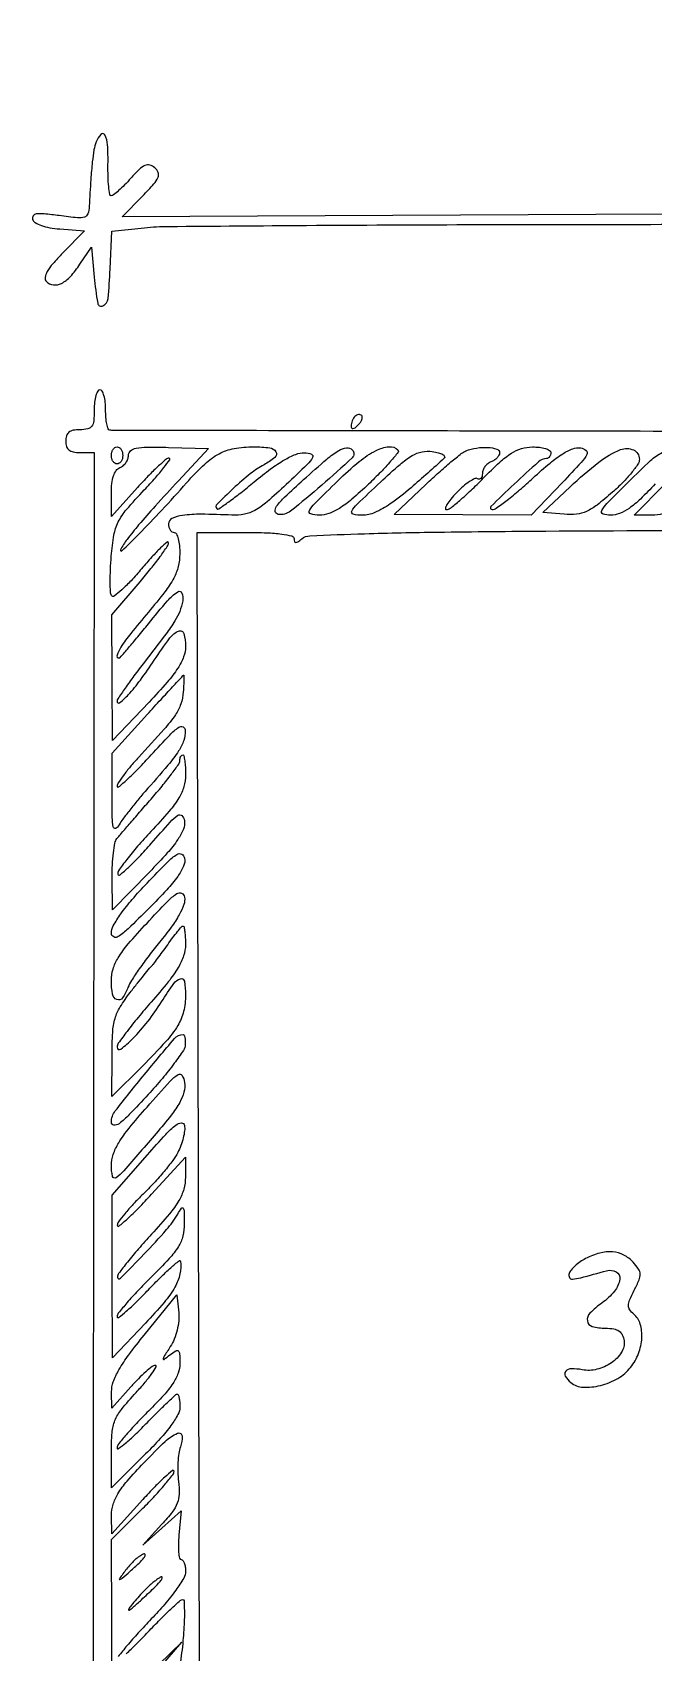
# Model space of a CAD drawing. Extents: x 48 to 647, y 19 to 617.
# Drawn here: x 48.2 to 157, y 332.7 to 616.6 of the extents above; entities that cross this region are included whole.
import ezdxf

# ---------------------------------------------------------------- set-up
doc = ezdxf.new("R2010")
doc.units = 0

msp = doc.modelspace()

# ---------------------------------------------------------------- linework, layer by layer
for points in [[(290.5, 546.513896, -0.000034), (203.022064, 546.641937, -0.000057), (129.254687, 546.763278, -0.000001), (62.367793, 546.881024, -0.027436), (61.75, 546.916041, -0.288406), (61.457962, 547.148865, -0.032482), (61.220312, 548.003462, -0.031433), (61.054327, 549.152658, -0.020153), (61, 550.5, 0.027026), (60.927458, 551.841111, 0.042582), (60.70625, 552.971875, 0.052312), (60.385692, 553.767902, 0.277684), (60, 554, 0.277684), (59.614308, 553.767902, 0.052312), (59.29375, 552.971875, 0.042582), (59.072542, 551.841111, 0.027026), (59, 550.5, -0.021436), (58.915691, 548.534425, -0.13443), (58.571429, 547.6, -0.189121), (57.86222, 547.138668, -0.050766), (56.5, 547, 0.044917), (55.317234, 546.893532, 0.124434), (54.5625, 546.55, 0.149477), (54.142566, 545.935258, 0.07578), (54, 545, 0.075726), (54.142377, 544.065309, 0.149244), (54.561779, 543.450462, 0.124497), (55.315095, 543.106664, 0.045137), (56.494235, 543), (58.988469, 543), (58.744235, 296.25)], [(583.031247, 392.39973, 0.000002), (583.104035, 414.370443, 0.000041)], [(196.17142, 584.97268, 0.000071), (158.692629, 584.785386), (63.885257, 584.298168), (67.488687, 587.988414, 0.010976), (69.44955, 590.086748, 0.080622), (70.186512, 591.239811, 0.197841), (70.20115, 592.092466, 0.126824), (69.613213, 592.906042, 0.105688), (68.72908, 593.368728, 0.172512), (67.893952, 593.310068, 0.090958), (66.90881, 592.645885, 0.017091), (65.401857, 591.066711, -0.011378), (64.306139, 589.891902, -0.016084), (63.274423, 588.900846, -0.012184), (62.385185, 588.138423, -0.17279), (61.99659, 588, -0.367989), (61.733705, 588.223781, -0.013612), (61.547298, 589.615666, -0.019003), (61.42653, 591.391362, -0.011481), (61.411888, 593.50014, 0.018043), (61.34274, 596.946265, 0.107986), (60.864471, 598.665787, 0.517054), (60.160811, 598.757766, 0.09528), (59.334347, 597.428912, 0.049612), (58.960679, 596.064245, 0.015291), (58.667899, 593.94906, 0.010449), (58.402654, 590.874859, 0.003086), (58.123933, 586.156162, -0.065629), (57.876777, 584.827353, -0.242808), (57.288712, 584.246261, -0.102305), (56.090291, 584.127063, -0.007979), (52.87988, 584.516521, 0.00912), (50.215992, 584.833509, 0.060003), (48.875148, 584.80714, 0.201344), (48.30517, 584.467876, 0.243274), (48.207601, 583.860359, 0.182505), (48.665385, 583.29318, 0.048138), (49.741269, 582.793899, 0.040364), (51.215078, 582.405616, 0.026044), (52.967838, 582.185656), (57.280234, 581.871311), (53.438626, 577.937147, 0.016054), (51.750556, 576.093558, 0.048782), (50.775593, 574.703931, 0.085904), (50.40781, 573.673818, 0.243905), (50.631291, 572.968709, 0.170627), (51.854341, 572.381827, 0.148212), (53.257907, 572.644317, 0.090319), (54.823154, 573.85739, 0.03566), (56.5, 576.017782), (58.5, 579.012897), (59, 573.756449, 0.018102), (59.604366, 569.170654, 0.504276), (60.529805, 568.701219, 0.257146), (61.423126, 569.999389, 0.013817), (61.793567, 575.15687), (62.087134, 581.813739), (67.793567, 582.394286, -0.023282), (72.064114, 582.628681, -0.000374), (96.204985, 582.810411, -0.000981), (124.279017, 582.94563, -0.000651), (156.5, 582.995647, 0.000051), (214.664485, 583.016196, 0.000214)], [(77.5, 298.5), (77.252585, 413.75), (77.00517, 529), (85.502585, 529, -0.008702), (89.239221, 528.934966, -0.024136), (91.857387, 528.716977, -0.028586), (93.605181, 528.383579, -0.343964), (94, 527.877555, 0.083345), (94.077233, 527.41744, 0.317518), (94.300719, 527.256781, 0.153237), (94.686829, 527.374413, 0.023227), (95.338937, 527.86633, -0.164363), (96.784142, 528.421744, -0.002252), (106.357074, 528.772238, -0.004856), (119.184615, 529.059385, -0.001591), (138.088937, 529.238774, -0.001563), (176.033583, 529.359532, -0.000199), (257.774939, 529.331723, -0.000093), (344.251935, 529.251893, -0.004671), (361.25, 529.074235)], [(157.262405, 537.5, -0.01378), (154.677371, 534.85344, -0.039316), (152.694801, 533.213793, -0.058108), (151.015745, 532.304508, -0.095348), (149.433441, 532, -0.086734), (148.127232, 532.228302, -0.457906), (147.89911, 532.823666, -0.070535), (148.81821, 534.074365, -0.003163), (152.594064, 537.884263, -0.008934), (156.443409, 541.58481, -0.069635), (158.480215, 543.004668, -0.09383)], [(158.558689, 532.240717, -0.066749), (156.763565, 532), (153.56832, 532), (159, 537.5, 0.009025)], [(62.141534, 322.702664), (62.086296, 337.601332), (62.031059, 352.5), (67.51553, 357.976371, 0.008912), (69.615096, 360.148936, 0.012953), (71.381809, 362.144749, 0.008499), (72.769411, 363.854789, 0.173815), (72.975735, 364.476371, 0.623131), (72.711635, 364.598321, 0.01427), (71.361553, 363.436809, 0.015716), (69.603191, 361.730324, 0.008188), (67.51472, 359.5), (62.077969, 353.5), (62.038985, 356.728204, -0.076116), (62.308235, 358.640728, -0.064562), (63.142406, 360.50492, -0.041174), (64.769262, 362.726872, -0.011419), (67.675871, 365.928527, -0.012457), (71.445388, 369.701934, -0.088306), (73.59512, 371.125311, -0.517163), (74.383366, 370.646496, -0.106093), (74.109069, 368.714598, 0.052953), (73.828216, 367.599018, 0.021035), (73.67231, 366.025508, 0.020537), (73.645327, 364.298858, 0.024265), (73.766012, 362.670109, -0.036626), (73.874353, 360.472618, -0.086409), (73.55537, 358.86897, -0.072967), (72.673189, 357.308054, -0.020703), (70.868733, 355.172204), (67.5, 351.504192), (70.85829, 354.502096), (74.21658, 357.5), (73.831864, 353.25, 0.017063), (73.740273, 351.620583, 0.028492), (73.788234, 350.248438, 0.028494), (73.941044, 349.229629, 0.355129), (74.223574, 349, -0.237901), (74.521265, 348.849861, -0.070196), (74.771925, 348.387075, -0.053724), (74.943348, 347.712603, -0.035401), (75, 346.913446, -0.137), (74.671018, 345.735315, -0.019833), (73.282463, 343.635545, -0.020687), (71.354934, 341.178949, -0.014614), (69, 338.578515, 0.006639), (66.700819, 336.119626, 0.009904), (64.7625, 333.90409, 0.00538), (63.197738, 332.001183, 0.170996)], [(64.590349, 332.49293, 0.013798), (66.336176, 334.140848, 0.007295), (68.413955, 336.274825, -0.005673), (70.536508, 338.468986, -0.008672), (72.431061, 340.31823, -0.004012), (74.06944, 341.838209, -0.187115), (74.486634, 342, -0.398873), (74.730149, 341.768982, -0.009175), (74.789771, 340.031908, -0.015369), (74.757811, 337.86916, -0.009165), (74.593574, 335.300113, -0.017228), (74.097236, 331.063562, -0.079133)]]:
    msp.add_lwpolyline(points, format="xyb")
for points in [[(104.666667, 549.333333, 0.063896), (104.411277, 549.002755, 0.039129), (104.195833, 548.558958, 0.038674), (104.048893, 548.07784, 0.054831), (104, 547.633333, 0.142677), (104.093678, 547.31173, 0.290264), (104.322581, 547.204271, 0.131573), (104.693024, 547.355562, 0.034019), (105.183333, 547.783333, 0.041736), (105.5985, 548.274266, 0.061283), (105.867292, 548.770833, 0.080535), (105.959631, 549.197768, 0.212536), (105.85, 549.483333, 0.128169), (105.601612, 549.629018, 0.100736), (105.289271, 549.652396, 0.089268), (104.96028, 549.549128, 0.075941)], [(73.757436, 538.062915, 0.003732), (69.674512, 533.621937, 0.00936), (66.782081, 530.305621, 0.012221), (64.758779, 527.773019, 0.039256), (63.592699, 525.958402, 0.850773), (63.835596, 525.772367, 0.008806), (66.816947, 528.68593, 0.008038), (70.834636, 532.885987, 0.005804), (75.183418, 537.691706, -0.021822), (78.363367, 540.987212, -0.06683), (80.873502, 542.8026, -0.080685), (83.496773, 543.706003, -0.042685), (86.934259, 544, -0.030344), (89.752847, 543.828789, -0.235069), (90.822309, 543.123375, -0.367635), (90.644014, 542.135986, -0.049585), (88.75, 540.872043, 0.047169), (86.367073, 539.298378, 0.017836), (83.346793, 536.683486, 0.008969), (80.483921, 533.923017, 0.414293), (80.483821, 533.182845, 0.36081), (80.824096, 533.151158, 0.005353), (82.587729, 534.384833, 0.011654), (84.662235, 535.943653, 0.007087), (87.043798, 537.876981, -0.014404), (89.898263, 540.125724, -0.028517), (92.306735, 541.70861, -0.03602), (94.303536, 542.6791, -0.098842), (95.837446, 542.963537, -0.095956), (97.047374, 542.711942, -0.451685), (97.247339, 542.120321, -0.069723), (96.295669, 540.898629, -0.00351), (92.63049, 537.395697, -0.010511), (89.271418, 534.360891, -0.049913), (87.156338, 532.870116, -0.080703), (85.309124, 532.189207, -0.059431), (83.13049, 532.029052, 0.008742), (77.703536, 532.180291, 0.036741), (74.451289, 531.974895, 0.072793), (72.605115, 531.440318, 0.293957), (72, 530.5, 0.064853), (72.074694, 529.926543, 0.082425), (72.29375, 529.440625, 0.098894), (72.618646, 529.115568, 0.148195), (73, 529, -0.288049), (73.385498, 528.757821, -0.047991), (73.702181, 527.898438, -0.040041), (73.919004, 526.687042, -0.025197), (73.986147, 525.25, -0.059532), (73.712316, 523.028011, -0.063294), (72.923475, 520.981835, -0.041515), (71.362814, 518.585999, -0.011051), (68.486147, 515.046435, 0.00671), (65.388214, 511.301518, 0.027268), (63.662501, 508.900464, 0.062332), (62.990716, 507.48878, 0.511259), (63.343786, 507, 0.21715), (63.563656, 507.100215, 0.001392), (65.000235, 508.7625, 0.005214), (66.630375, 510.699913, 0.003262), (68.5, 513, -0.008356), (71.846122, 517.031917, -0.068544), (73.631034, 518.611667, -0.4789), (74.373473, 518.377419, -0.141476), (74.499276, 516.996241, -0.044533), (73.971947, 515.157276, -0.047535), (73.13557, 513.482918, -0.022217), (71.554098, 511.184578, -0.002653), (67.805811, 506.278669, 0.004725), (65.964091, 503.847335, 0.007146), (64.411707, 501.69359, 0.003239), (63.133722, 499.840595, 0.150443), (63, 499.406225, 0.624445), (63.49076, 499.166494, 0.043066), (64.972286, 500.541383, 0.025152), (67.089107, 503.125383, 0.012515), (69.517911, 506.592946, -0.012691), (72.256294, 510.499565, -0.130462), (73.782478, 511.720125, -0.457138), (74.689156, 511.290594, -0.06781), (75, 509.009127, -0.092032), (74.663996, 507.199116, -0.053487), (73.652028, 505.226336, -0.034164), (71.781881, 502.761878, -0.010239), (68.609588, 499.273086), (62.219176, 492.527917), (62.149239, 503.532016), (62.079302, 514.536114), (67.039651, 520.349023, 0.008121), (68.940052, 522.65074, 0.011635), (70.542898, 524.756238, 0.007627), (71.803985, 526.552338, 0.150342), (72, 527.1895, 0.637993), (71.756737, 527.302547, 0.017459), (70.618967, 526.272658, 0.016768), (69.103494, 524.699358, 0.008508), (67.298612, 522.62537, -0.012866), (65.455779, 520.544676, -0.022688), (63.815859, 518.938997, -0.020325), (62.487732, 517.845442, -0.442206), (62.044382, 517.928188, -0.127435), (61.849679, 518.557452, -0.00989), (61.802056, 520.334807, -0.013008), (61.842936, 522.485285, -0.00956), (61.995771, 524.864805, -0.021598), (62.463104, 528.540927, -0.073251), (63.212147, 530.832824, -0.061947), (64.654761, 533.006839, -0.012514), (67.767988, 536.453453, 0.008245), (69.724, 538.582108, 0.015604), (71.216692, 540.370702, 0.013322), (72.239856, 541.751779, 0.606852), (72.110657, 542, 0.179541), (71.560326, 541.795803, 0.009064), (70.108054, 540.49948, 0.013577), (68.419512, 538.848994, 0.009333), (66.592669, 536.891846), (62, 531.783693), (62, 535.784858, -0.025657), (62.091348, 537.563853, -0.053577), (62.379687, 538.918927, -0.07459), (62.85067, 539.85628, -0.148546), (63.5, 540.361626, 0.083608), (64.073418, 540.700099, 0.066022), (64.559375, 541.233507, 0.066274), (64.887881, 541.872796, 0.08579), (65, 542.521436, -0.220864), (65.36492, 543.307257, -0.12741), (66.323539, 543.767776, -0.048383), (68.226733, 543.95431, -0.00755), (72.007436, 543.901029), (79.014872, 543.696417)], [(64, 542.5, -0.064853), (63.925306, 541.926543, -0.082425), (63.70625, 541.440625, -0.098894), (63.381354, 541.115568, -0.148195), (63, 541, -0.148195), (62.618646, 541.115568, -0.098894), (62.29375, 541.440625, -0.082425), (62.074694, 541.926543, -0.064853), (62, 542.5, -0.064853), (62.074694, 543.073457, -0.082425), (62.29375, 543.559375, -0.098894), (62.618646, 543.884432, -0.148195), (63, 544, -0.148195), (63.381354, 543.884432, -0.098894), (63.70625, 543.559375, -0.082425), (63.925306, 543.073457, -0.064853)], [(104.211789, 543.454877, -0.4234), (104.190335, 542.082485, -0.009803), (98.866446, 537.274439, -0.011648), (93.366933, 532.72041, -0.21227), (91.213205, 532.170463, -0.327276), (90.705612, 532.694048, -0.194752), (90.928487, 533.576555, -0.045271), (92.360277, 535.200673, -0.006282), (95.665129, 538.25, -0.005477), (99.76033, 541.85401, -0.040954), (101.851801, 543.375316, -0.112627), (103.186475, 543.821615, -0.224614)], [(112.211789, 543.454877, -0.382467), (112.233924, 543.051341, -0.008946), (110.916865, 541.467514, -0.015211), (109.191595, 539.585621, -0.009149), (107.038043, 537.454877, -0.01303), (104.134883, 534.826742, -0.036884), (101.937324, 533.204441, -0.053987), (100.106114, 532.310083, -0.088467), (98.409587, 532.018898, -0.070209), (96.939415, 532.236106, -0.476649), (96.694753, 532.824036, -0.073387), (97.601687, 534.037692, -0.002773), (101.650443, 538.018898, -0.019492), (105.411856, 541.40176, -0.054589), (108.364159, 543.354686, -0.093622), (110.614678, 544.022942, -0.225547)], [(120.32543, 542.000593, -0.006117), (114.494567, 536.829534, -0.02645), (110.83978, 533.990827, -0.045955), (108.176049, 532.481039, -0.106348), (105.940009, 532, -0.060073), (104.380089, 532.188096, -0.493056), (104.132473, 532.750656, -0.076212), (105.015093, 533.902947, -0.002645), (109.122656, 537.804899, -0.009435), (112.566134, 540.921266, -0.045843), (114.699611, 542.460803, -0.082305), (116.420872, 543.126873, -0.087903), (118.224697, 543.180329, -0.02772), (119.291275, 542.962842, -0.063865), (120.04883, 542.656626, -0.141251), (120.379674, 542.321157, -0.345566)], [(130, 542.968615, -0.12413), (129.889786, 542.531511, -0.064334), (129.559375, 542.071116, -0.05786), (129.073647, 541.65847, -0.055615), (128.5, 541.361626, 0.077126), (127.92658, 541.033038, 0.064983), (127.440625, 540.528573, 0.066775), (127.111999, 539.932106, 0.092821), (127, 539.333994, -0.059028), (126.938581, 538.815557, -0.126579), (126.751201, 538.462265, -0.191211), (126.47406, 538.327207, -0.158603), (126.153025, 538.405425, 0.254748), (125.655267, 538.432675, 0.035163), (124.720565, 537.904314, 0.033246), (123.61559, 537.062113, 0.022276), (122.465934, 535.964442, 0.017805), (121.45006, 534.82557, 0.038879), (120.775553, 533.870805, 0.074877), (120.515509, 533.234303, 0.485888), (120.699694, 533, 0.16888), (121.343941, 533.22399, 0.009135), (123.033564, 534.611343, 0.013412), (125.003977, 536.383832, 0.009319), (127.136786, 538.485422, -0.012518), (130.033659, 541.303589, -0.044606), (132.079927, 542.883328, -0.068594), (133.85475, 543.700122, -0.072591), (135.75, 543.985422, -0.029148), (136.995198, 543.918374, -0.045613), (138.045312, 543.701968, -0.057501), (138.778466, 543.383951, -0.267802), (139, 543, -0.072701), (138.943651, 542.614506, -0.083267), (138.779687, 542.280587, -0.094083), (138.53616, 542.048853, -0.129033), (138.25, 541.955188, 0.168576), (136.810253, 541.357153, 0.006658), (132.538162, 537.448373, 0.006832), (128.496024, 533.544527, 0.669531), (128.720382, 533, 0.157456), (129.429023, 533.228833, 0.008757), (131.312237, 534.637446, 0.012816), (133.515487, 536.438722, 0.008979), (135.906891, 538.574283, -0.012124), (138.845292, 541.165288, -0.033711), (141.066445, 542.788205, -0.04945), (142.818086, 543.666541, -0.127404), (144.213891, 543.824283, -0.147713), (145.164719, 543.383354, -0.344196), (145.296874, 542.658287, -0.065092), (144.323713, 541.273895, -0.00442), (141.030627, 537.749946), (135.561254, 531.999892), (123.545467, 532.07483), (111.529679, 532.149767), (117.13071, 537.446841, -0.006604), (119.376848, 539.515577, -0.008559), (121.493027, 541.349195, -0.006711), (123.304065, 542.82405, -0.073219), (124.115871, 543.29301, -0.05678), (125.969772, 543.794589, -0.051512), (127.952072, 543.88953, -0.059509), (129.520575, 543.6139, -0.330826)], [(154.5, 541.832435, -0.149959), (154.231455, 540.957175, -0.022064), (153.112383, 539.452633, -0.023257), (151.585023, 537.746421, -0.018092), (149.776197, 536.034203, -0.015148), (147.081, 533.802982, -0.058797), (145.229092, 532.683454, -0.080848), (143.485572, 532.210409, -0.046705), (141.306948, 532.188073), (137.561502, 532.5), (142.365068, 537, -0.021994), (147.402373, 541.319215, -0.071583), (151.204313, 543.505653, -0.203734), (153.453987, 543.453922, -0.294561)], [(74.5962, 501.045113, -0.065153), (74.170188, 498.935326, -0.067693), (73.218293, 497.035792, -0.032278), (71.263719, 494.539364, -0.004275), (66.75, 489.56953, 0.011662), (65.314819, 487.941634, 0.015988), (64.106394, 486.407747, 0.012699), (63.188223, 485.093764, 0.151355), (63.016448, 484.505428, 0.631919), (63.277435, 484.38658, 0.011321), (64.772953, 485.70472, 0.013957), (66.692068, 487.576804, 0.007368), (68.972945, 490, -0.00523), (72.230886, 493.491015, -0.047686), (73.800879, 494.851866, -0.280301), (74.553959, 494.906398, -0.275971), (74.956498, 494.261431, -0.089376), (74.676386, 492.512891, -0.061708), (73.783562, 490.712583, -0.029962), (71.915708, 488.222368, -0.004704), (67.903677, 483.58163, 0.008166), (66.44643, 481.872249, 0.008098), (65.041631, 480.111479, 0.007988), (63.862932, 478.532478, 0.030938), (63.210698, 477.5, -0.221713), (62.714293, 477.135876, -0.413971), (62.336538, 477.387973, -0.044992), (62.157732, 479.046269, -0.00482), (62.127346, 482.918508), (62.14065, 490.337017), (68.320325, 497.127596, -0.000853), (70.700429, 499.734039, -0.001393), (72.728896, 501.935461, -0.000146), (74.547166, 503.896615, -0.140227), (74.650386, 503.959088, -0.496774), (74.707016, 503.915453, -0.002689), (74.696503, 503.119984, -0.007971), (74.66387, 502.175402, -0.004662)], [(75, 486.536586, -0.070578), (74.704623, 484.454469, -0.066693), (73.840243, 482.492779, -0.040989), (72.123113, 480.138463, -0.009993), (68.908438, 476.561274, 0.009393), (66.598584, 473.997134, 0.014427), (64.706606, 471.684273, 0.008797), (63.243241, 469.715496, 0.246836), (63.158438, 469.103088, 0.518585), (63.529429, 469.001375, 0.014163), (65.015291, 470.298136, 0.017824), (66.865557, 472.134079, 0.009833), (69, 474.500161, -0.004394), (72.293909, 478.232375, -0.059917), (73.655082, 479.424341, -0.358345), (74.368633, 479.360919, -0.16737), (74.811569, 478.472055, -0.12997), (74.620179, 476.983311, -0.053381), (73.649069, 475.175786, -0.033448), (71.798487, 472.82327, -0.009922), (68.665802, 469.482441), (62.208467, 462.864292), (62.140987, 468.513697, -0.015152), (62.182272, 470.762392, -0.018811), (62.362555, 472.846822, -0.017375), (62.636517, 474.559264, -0.11849), (62.990018, 475.331551, -0.010413), (63.590006, 476.064508, -0.000957), (65.119783, 477.848941, -0.001236), (66.953597, 479.969133, -0.000968), (68.953264, 482.260587, 0.007925), (70.886829, 484.539529, 0.011435), (72.517521, 486.619641, 0.007306), (73.805543, 488.395902, 0.154406), (74, 489.010587, -0.048562), (74.036863, 489.389231, -0.068563), (74.146875, 489.70936, -0.088747), (74.309076, 489.924978, -0.189423), (74.5, 490, -0.352213), (74.697004, 489.841571, -0.018212), (74.853125, 488.982622, -0.022287), (74.963979, 487.864379, -0.013562)], [(68.589385, 463.107904, -0.004895), (64.94084, 459.530103, -0.045626), (63.221008, 458.15455, -0.263762), (62.41402, 458.099863, -0.288281), (62, 458.758271, -0.1302), (62.347095, 460.068605, -0.025178), (63.677751, 462.152714, -0.022919), (65.652284, 464.673844, -0.013099), (68.25, 467.539258, -0.004714), (71.871459, 471.258619, -0.051512), (73.484509, 472.580122, -0.275255), (74.321846, 472.618863, -0.235776), (74.839385, 471.888891, -0.145662), (74.650147, 470.502433, -0.048447), (73.617605, 468.706396, -0.031652), (71.711812, 466.358621, -0.010064)], [(70.460491, 457.194538, 0.00942), (68.600785, 454.849362, 0.010415), (66.893648, 452.511833, 0.00986), (65.520229, 450.46164, 0.051507), (64.908423, 449.25, -0.059345), (63.943313, 447.410677, -0.350509), (62.972842, 447.116027, -0.258867), (62.210739, 448.049452, -0.04455), (62, 450.409931, -0.073752), (62.305607, 452.470508, -0.064669), (63.200933, 454.455977, -0.039425), (64.967498, 456.870732, -0.009683), (68.25, 460.540319, -0.004784), (71.831781, 464.318573, -0.049763), (73.462428, 465.700645, -0.266223), (74.307317, 465.77115, -0.25142), (74.826819, 465.074926, -0.124996), (74.696901, 463.783804, -0.039265), (73.885483, 462.002704, -0.030805), (72.489781, 459.813462, -0.015038)], [(74.982618, 456.75, -0.079186), (74.661566, 454.802583, -0.054167), (73.726083, 452.760982, -0.035177), (71.978151, 450.250536, -0.010612), (68.982618, 446.692397, 0.007575), (66.69041, 444.00301, 0.011004), (64.757394, 441.556494, 0.006803), (63.223369, 439.466042, 0.156116), (63, 438.768083, 0.618683), (63.646525, 438.445579, 0.037431), (65.760389, 440.30035, 0.028094), (68.399154, 443.311463, 0.025005), (70.795494, 446.715266, -0.012262), (72.96776, 449.974088, -0.170664), (74.100177, 450.782975, -0.45107), (74.81012, 450.332619, -0.039524), (75, 447.934259, -0.060053), (74.651736, 445.045064, -0.076258), (73.626152, 442.565191, -0.048825), (71.535978, 439.769184, -0.011473), (67.497225, 435.540703), (62.095778, 430.139256), (62.118143, 437.215688, -0.012835), (62.238418, 441.386517, -0.056169), (62.647113, 443.815181, -0.069206), (63.544685, 445.840693, -0.025972), (65.320254, 448.39606, -0.002267), (66.578192, 450.004502, -0.003097), (67.726977, 451.441343, -0.002029), (68.703538, 452.637424, -0.035658), (69.04818, 453, 0.042996), (69.370033, 453.348694, 0.003749), (70.102119, 454.307812, 0.004903), (70.956918, 455.468817, 0.003792), (71.866274, 456.75, -0.008342), (72.767434, 457.995468, -0.012629), (73.596273, 459.045313, -0.007346), (74.316825, 459.886604, -0.215197), (74.568094, 460, -0.359633), (74.737966, 459.859667, -0.015754), (74.868022, 459.045313, -0.020576), (74.958181, 457.996019, -0.012479)], [(74.95372, 439.25, -0.141792), (74.62857, 438.228435, -0.012105), (73.027823, 435.957813, -0.01525), (70.934416, 433.308767, -0.011219), (68.462464, 430.5, -0.005744), (65.133907, 426.967117, -0.039173), (63.343543, 425.379744, -0.188456), (62.457823, 425.130293, -0.384605), (62.008744, 425.623653, -0.168156), (62.684897, 427.603629, -0.006019), (67.768053, 433.963178, -0.005107), (73.056621, 440.285978, -0.219429), (74.605284, 441, -0.314889), (74.755733, 440.894822, -0.038524), (74.870457, 440.485937, -0.034504), (74.942942, 439.920764, -0.021257)], [(69.838936, 423.663538, -0.001331), (64.181527, 417.132729, -0.058159), (62.838827, 415.911426, -0.536813), (62.211214, 416.150119, -0.055568), (62, 418.044732, -0.08341), (62.324463, 419.97618, -0.053726), (63.294069, 422.034576, -0.034241), (65.112343, 424.603033, -0.009995), (68.25, 428.294579, -0.003027), (72.304561, 432.820563, -0.063916), (73.677228, 433.992251, -0.421671), (74.392449, 433.832928, -0.109584), (74.824766, 432.591957, -0.094788), (74.703813, 430.916965, -0.062127), (73.974637, 429.118504, -0.039108), (72.479725, 426.873513, -0.01139)], [(73.640887, 420.317685, -0.040083), (72.767227, 418.936184, -0.012627), (71.249865, 417.018096, -0.012522), (69.442284, 414.955384, -0.013571), (67.580205, 413.041792, 0.011308), (65.828761, 411.258114, 0.015989), (64.358214, 409.587156, 0.012078), (63.232546, 408.153276, 0.172464), (63.043502, 407.541792, 0.619531), (63.322597, 407.41724, 0.012488), (64.819116, 408.715401, 0.014873), (66.74425, 410.579378, 0.007844), (69.027055, 413), (74.967105, 419.5), (74.97362, 416, -0.068766), (74.687585, 413.901261, -0.066024), (73.84216, 411.927156, -0.041072), (72.161518, 409.565937, -0.010208), (69.027038, 406, 0.00702), (66.744892, 403.436855, 0.010314), (64.818139, 401.115625, 0.006012), (63.27475, 399.12761, 0.159515), (63.058541, 398.5, 0.67316), (63.578893, 398.279248, 0.005757), (67.713872, 402.496598, 0.010532), (71.675694, 406.809816, 0.049692), (73.632896, 409.536366, -0.022965), (74.282524, 410.551637, -0.521394), (74.576299, 410.55, -0.145503), (74.749876, 410.01734, -0.005331), (74.782896, 407.86974, -0.061563), (74.524917, 405.698449, -0.078839), (73.744659, 403.845642, -0.048382), (72.126556, 401.72868, -0.010333), (68.9, 398.401043, 0.008199), (66.639383, 396.089426, 0.011994), (64.733125, 393.975807, 0.007501), (63.222105, 392.163076, 0.171623), (63, 391.535064, 0.620933), (63.261749, 391.405558, 0.014917), (64.615625, 392.504228, 0.016087), (66.388936, 394.135548, 0.008361), (68.5, 396.277278, -0.007274), (70.618438, 398.435856, -0.013275), (72.418202, 400.124947, -0.008864), (73.866823, 401.368598, -0.584137), (74.115154, 401.273517, -0.094699), (74.023495, 399.041894, -0.071159), (73.128374, 396.747442, -0.047083), (71.245636, 394.042946, -0.015393), (67.991062, 390.428224), (62.176052, 384.356447), (62.166566, 398.595259), (62.157081, 412.834072), (68.32854, 419.916619, -0.006155), (71.521036, 423.490626, -0.039515), (73.293157, 425.142925, -0.156426), (74.264035, 425.509584, -0.382726), (74.810681, 425.067268, -0.071083), (74.827131, 424.128702, -0.02928), (74.59521, 422.87517, -0.02824), (74.184673, 421.538328, -0.032351)], [(145.078969, 401.735258, 0.033984), (144.118603, 401.159936, 0.032921), (143.234183, 400.454213, 0.034718), (142.542097, 399.729076, 0.09371), (142.198592, 399.108869, 0.197425), (142.248019, 398.41302, 0.305564), (142.753037, 398.125912, 0.046183), (144.215736, 398.374682, 0.002489), (148.75, 399.608815, -0.198498), (150.430816, 399.404126, -0.308885), (151.053047, 398.143597, -0.135935), (150.120887, 396.003876, -0.067842), (147.950996, 393.965106, 0.042819), (145.844429, 392.175003, 0.234116), (145.386681, 390.797861, 0.302843), (146.225295, 389.855429, 0.060662), (148.570496, 389.538511, -0.037317), (150.019046, 389.411081, -0.110287), (150.940455, 389.040887, -0.136588), (151.503274, 388.369399, -0.071295), (151.811269, 387.313198, -0.180185), (151.373062, 385.308001, -0.099078), (149.602776, 383.479447, -0.089099), (147.0657, 382.327089, -0.109814), (144.474281, 382.249667, 0.047793), (142.575991, 382.427429, 0.215334), (141.586145, 381.97785, 0.330505), (141.516383, 381.127611, 0.080557), (142.500049, 379.99996, 0.164612), (144.632116, 379.181762, 0.072706), (147.670847, 379.502095, 0.068151), (150.732238, 380.747189, 0.095769), (152.956669, 382.672043, 0.075088), (154.336243, 385.100506, 0.076546), (154.925339, 387.812019, 0.086778), (154.648843, 390.270757, 0.149337), (153.526336, 391.978143, -0.064495), (152.796379, 392.762862, -0.16079), (152.566487, 393.501858, -0.099007), (152.776412, 394.464905, -0.016316), (153.599036, 396.191514, 0.018888), (154.444557, 397.989946, 0.110117), (154.633156, 399.012683, 0.138916), (154.345543, 399.901196, 0.036627), (153.417713, 401.090927, 0.091944), (151.764504, 402.352562, 0.098156), (149.806286, 402.900426, 0.085227), (147.563417, 402.691402, 0.052253)], [(72.326502, 386.305228, 0.002274), (71.196431, 384.518312, 0.13024), (71.082028, 384.148929, 0.630319), (71.224365, 384.073503, 0.008086), (72.267262, 384.872445, -0.027029), (73.277095, 385.58705, -0.333189), (73.719011, 385.550978, -0.202196), (73.95882, 385.050832, -0.012021), (74, 383.338285, -0.08808), (73.700347, 381.650458, -0.057986), (72.809755, 379.885233, -0.038989), (71.180316, 377.790215, -0.013169), (68.5, 375, 0.008654), (66.392723, 372.845599, 0.01257), (64.615625, 370.86739, 0.008162), (63.214579, 369.171344, 0.170141), (63, 368.559007, 0.611157), (63.25619, 368.427699, 0.017703), (64.487289, 369.381068, 0.017628), (66.119609, 370.840659, 0.009076), (68.063113, 372.774847, -0.004031), (70.035365, 374.777653, -0.006311), (71.767272, 376.465111, -0.002193), (73.277664, 377.887474, -0.189989), (73.563113, 378, -0.327012), (73.73366, 377.875102, -0.029352), (73.871664, 377.329867, -0.029291), (73.968467, 376.593171, -0.018024), (74, 375.718697, -0.126964), (73.658281, 374.394654, -0.031374), (72.441823, 372.487921, -0.026282), (70.563118, 370.17964, -0.013734), (68, 367.5), (62, 361.562607), (62, 367.553099, -0.018135), (62.133564, 371.234332, -0.078226), (62.628482, 373.360838, -0.074247), (63.764387, 375.286149, -0.015371), (66.340962, 378.271796, 0.010634), (67.937502, 380.086765, 0.020736), (69.117427, 381.61109, 0.022839), (69.845187, 382.742538, 0.578124), (69.696939, 383, 0.165057), (69.144966, 382.812682, 0.015733), (68.027703, 381.898438, 0.018742), (66.738899, 380.686338, 0.013694), (65.397604, 379.25), (62.083253, 375.5), (62.041627, 378.388681, -0.093482), (62.342455, 380.120274, -0.040836), (63.339658, 382.238131, -0.029262), (65.072535, 384.881938, -0.011504), (67.75, 388.319654), (73.5, 395.361946), (73.809239, 392.236201, -0.05157), (73.802916, 390.811003, -0.034387), (73.516438, 389.20229, -0.034109), (73.006686, 387.628133, -0.046809)], [(66.5, 349.234687, 0.038508), (66.017106, 348.819116, 0.01217), (65.362014, 348.128314, 0.012073), (64.666335, 347.319578, 0.013125), (64.030261, 346.5, 0.013415), (63.406401, 345.601509, 0.713204), (63.495106, 345.486971, 0.096709), (63.920374, 345.7305, 0.003787), (65.280261, 346.924314, 0.007448), (66.855555, 348.371176, 0.033506), (67.703971, 349.289249, 0.120548), (67.932268, 349.775367, 0.492678), (67.75, 349.984687, 0.109468), (67.602471, 349.942385, 0.010778), (67.279687, 349.758058, 0.013205), (66.901233, 349.517171, 0.010099)], [(69, 344.701851, 0.02346), (68.287609, 344.057181, 0.009055), (67.359387, 343.100382, 0.008942), (66.388789, 342.025041, 0.010913), (65.521318, 340.983655, 0.033543), (65.019426, 340.258866, 0.765042), (65.127606, 340.146748, 0.055113), (65.81172, 340.627911, 0.005741), (67.271318, 341.946167, 0.00438), (69.436264, 343.982528, 0.023542), (70.55089, 345.154885, 0.082394), (70.916203, 345.75251, 0.573087), (70.75, 345.968197, 0.119783), (70.593369, 345.908351, 0.005754), (70.132812, 345.583089, 0.009129), (69.592839, 345.177127, 0.006426)]]:
    msp.add_lwpolyline(points, format="xyb", close=True)
msp.add_lwpolyline([(68.108563, 327.277485), (74.37436, 334.5), (68.257947, 328.601332)])

doc.saveas('drawing.dxf')
